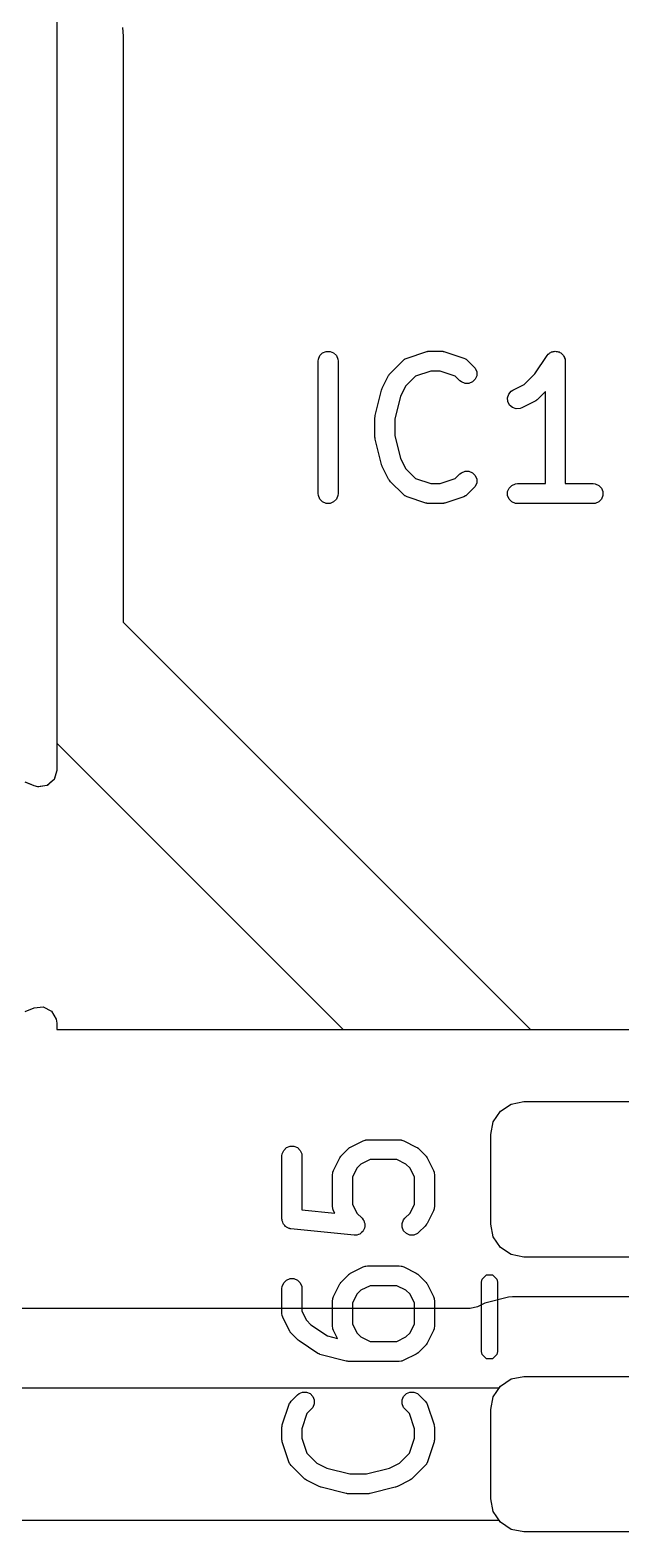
# Model space of a CAD drawing. Header units: inches. Extents: x 1.3 to 5.24, y -7.03 to -1.12.
# Drawn here: x 3.8307 to 4.0062, y -2.3738 to -1.9274 of the extents above; entities that cross this region are included whole.
import ezdxf

# ---------------------------------------------------------------- set-up
doc = ezdxf.new("R2010")
doc.units = ezdxf.units.IN
doc.header["$MEASUREMENT"] = 0
for name, color, linetype, true_color in [('B.Cu', 153, 'CONTINUOUS', 0x4d7fc4), ('F.Cu', 13, 'CONTINUOUS', 0xc83434), ('F.Mask', 201, 'CONTINUOUS', 0xd864ff), ('F.Paste', 253, 'CONTINUOUS', 0xb4a09a), ('F.Silkscreen', 41, 'CONTINUOUS', 0xf2eda1)]:
    doc.layers.add(name, color=color, linetype=linetype, true_color=true_color)

msp = doc.modelspace()

# ---------------------------------------------------------------- linework, layer by layer
at = {"layer": 'B.Cu', "linetype": 'CONTINUOUS'}
for p, q in [((3.83858, -1.91792), (3.83858, -2.14751)), ((3.83095, -2.15166), (3.82924, -2.15095)), ((3.83183, -2.15202), (3.83095, -2.15166)), ((3.83781, -2.15015), (3.83573, -2.15195)), ((3.83858, -2.14751), (3.83781, -2.15015)), ((3.83301, -2.15235), (3.83183, -2.15202)), ((3.83573, -2.15195), (3.83301, -2.15235)), ((3.82924, -2.21913), (3.83183, -2.21806)), ((3.83183, -2.21806), (3.83457, -2.21776)), ((3.83457, -2.21776), (3.83703, -2.21899)), ((3.83703, -2.21899), (3.83843, -2.22136)), ((3.83843, -2.22136), (3.83858, -2.22257)), ((3.83858, -2.22257), (3.83858, -2.22441)), ((3.83858, -2.22441), (4.29105, -2.22441))]:
    msp.add_line(p, q, dxfattribs=at)
at = {"layer": 'F.Cu', "linetype": 'CONTINUOUS'}
for p, q in [((3.8581, -1.92657), (3.85827, -1.92913)), ((3.85827, -1.92913), (3.85827, -2.10336)), ((3.85827, -2.10336), (3.97932, -2.22441)), ((3.92364, -2.22441), (3.83858, -2.13935)), ((3.83858, -2.13935), (3.83858, -2.14751)), ((3.83186, -2.15204), (3.82924, -2.15095)), ((3.83583, -2.15187), (3.83573, -2.15195)), ((3.83595, -2.15184), (3.83583, -2.15187)), ((3.83686, -2.15097), (3.83595, -2.15184)), ((3.83781, -2.15015), (3.83686, -2.15097)), ((3.83784, -2.15003), (3.83781, -2.15015)), ((3.83794, -2.14994), (3.83784, -2.15003)), ((3.83823, -2.14872), (3.83794, -2.14994)), ((3.83858, -2.14751), (3.83823, -2.14872)), ((3.8319, -2.15205), (3.83186, -2.15204)), ((3.83301, -2.15235), (3.8319, -2.15205)), ((3.83309, -2.15233), (3.83301, -2.15235)), ((3.83325, -2.15237), (3.83309, -2.15233)), ((3.83449, -2.15213), (3.83325, -2.15237)), ((3.83573, -2.15195), (3.83449, -2.15213)), ((3.82924, -2.21913), (3.83183, -2.21806)), ((3.83183, -2.21806), (3.83457, -2.21776)), ((3.83457, -2.21776), (3.83703, -2.21899)), ((3.83703, -2.21899), (3.83843, -2.22136)), ((3.83843, -2.22136), (3.83858, -2.22257)), ((3.83858, -2.22257), (3.83858, -2.22441)), ((3.83858, -2.22441), (3.92364, -2.22441)), ((3.97932, -2.22441), (4.29105, -2.22441)), ((3.96142, -2.30736), (3.73719, -2.30736)), ((3.96359, -2.30685), (3.96142, -2.30736)), ((3.96575, -2.30579), (3.96359, -2.30685)), ((3.97281, -2.30403), (3.96575, -2.30579)), ((3.96575, -2.30579), (3.96575, -2.30579)), ((3.97398, -2.30395), (3.97281, -2.30403)), ((3.97445, -2.30392), (3.97398, -2.30395)), ((4.01768, -2.30392), (3.97445, -2.30392)), ((3.97003, -2.331), (3.9704, -2.33044)), ((3.9704, -2.33044), (3.9736, -2.32831)), ((3.9736, -2.32831), (3.97736, -2.32756)), ((3.97736, -2.32756), (4.01476, -2.32756)), ((3.77953, -2.331), (3.97003, -2.331)), ((3.97003, -2.37037), (3.77953, -2.37037)), ((3.9704, -2.37094), (3.97003, -2.37037)), ((3.9736, -2.37307), (3.9704, -2.37094)), ((3.97736, -2.37382), (3.9736, -2.37307)), ((4.01476, -2.37382), (3.97736, -2.37382))]:
    msp.add_line(p, q, dxfattribs=at)
at = {"layer": 'F.Mask', "linetype": 'CONTINUOUS'}
for p, q in [((3.96827, -2.25194), (3.9704, -2.24875)), ((3.9704, -2.24875), (3.9736, -2.24662)), ((3.9736, -2.24662), (3.97736, -2.24587)), ((3.97736, -2.24587), (4.01476, -2.24587)), ((3.96752, -2.25571), (3.96827, -2.25194)), ((3.96752, -2.28228), (3.96752, -2.25571)), ((3.96827, -2.28605), (3.96752, -2.28228)), ((3.9704, -2.28924), (3.96827, -2.28605)), ((3.9736, -2.29138), (3.9704, -2.28924)), ((3.97736, -2.29213), (3.9736, -2.29138)), ((4.01476, -2.29213), (3.97736, -2.29213)), ((3.96827, -2.33364), (3.9704, -2.33044)), ((3.9704, -2.33044), (3.9736, -2.32831)), ((3.9736, -2.32831), (3.97736, -2.32756)), ((3.97736, -2.32756), (4.01476, -2.32756)), ((3.96752, -2.3374), (3.96827, -2.33364)), ((3.96752, -2.36398), (3.96752, -2.3374)), ((3.96827, -2.36774), (3.96752, -2.36398)), ((3.9704, -2.37094), (3.96827, -2.36774)), ((3.9736, -2.37307), (3.9704, -2.37094)), ((3.97736, -2.37382), (3.9736, -2.37307)), ((4.01476, -2.37382), (3.97736, -2.37382))]:
    msp.add_line(p, q, dxfattribs=at)
at = {"layer": 'F.Paste', "linetype": 'CONTINUOUS'}
for p, q in [((3.96827, -2.25194), (3.9704, -2.24875)), ((3.9704, -2.24875), (3.9736, -2.24662)), ((3.9736, -2.24662), (3.97736, -2.24587)), ((3.97736, -2.24587), (4.01476, -2.24587)), ((3.96752, -2.25571), (3.96827, -2.25194)), ((3.96752, -2.28228), (3.96752, -2.25571)), ((3.96827, -2.28605), (3.96752, -2.28228)), ((3.9704, -2.28924), (3.96827, -2.28605)), ((3.9736, -2.29138), (3.9704, -2.28924)), ((3.97736, -2.29213), (3.9736, -2.29138)), ((4.01476, -2.29213), (3.97736, -2.29213)), ((3.96827, -2.33364), (3.9704, -2.33044)), ((3.9704, -2.33044), (3.9736, -2.32831)), ((3.9736, -2.32831), (3.97736, -2.32756)), ((3.97736, -2.32756), (4.01476, -2.32756)), ((3.96752, -2.3374), (3.96827, -2.33364)), ((3.96752, -2.36398), (3.96752, -2.3374)), ((3.96827, -2.36774), (3.96752, -2.36398)), ((3.9704, -2.37094), (3.96827, -2.36774)), ((3.9736, -2.37307), (3.9704, -2.37094)), ((3.97736, -2.37382), (3.9736, -2.37307)), ((4.01476, -2.37382), (3.97736, -2.37382))]:
    msp.add_line(p, q, dxfattribs=at)
at = {"layer": 'F.Silkscreen', "linetype": 'CONTINUOUS'}
for p, q in [((3.91624, -2.02578), (3.9163, -2.0252)), ((3.91624, -2.06515), (3.91624, -2.02578)), ((3.9163, -2.0252), (3.91674, -2.02414)), ((3.91674, -2.02414), (3.91756, -2.02333)), ((3.91756, -2.02333), (3.91862, -2.02288)), ((3.91862, -2.02288), (3.91977, -2.02288)), ((3.91977, -2.02288), (3.92084, -2.02333)), ((3.92084, -2.02333), (3.92165, -2.02414)), ((3.92165, -2.02414), (3.92209, -2.0252)), ((3.92209, -2.0252), (3.92215, -2.02578)), ((3.92215, -2.02578), (3.92215, -2.06515)), ((3.93773, -2.02932), (3.94148, -2.02557)), ((3.94148, -2.02557), (3.94193, -2.0252)), ((3.94193, -2.0252), (3.94203, -2.02516)), ((3.94203, -2.02516), (3.94211, -2.02509)), ((3.94211, -2.02509), (3.94264, -2.02485)), ((3.94264, -2.02485), (3.94826, -2.02298)), ((3.94826, -2.02298), (3.94855, -2.02291)), ((3.94855, -2.02291), (3.94862, -2.02288)), ((3.94862, -2.02288), (3.94872, -2.02287)), ((3.94872, -2.02287), (3.94882, -2.02285)), ((3.94882, -2.02285), (3.9489, -2.02286)), ((3.9489, -2.02286), (3.94919, -2.02283)), ((3.94919, -2.02283), (3.95294, -2.02283)), ((3.95294, -2.02283), (3.95323, -2.02286)), ((3.95323, -2.02286), (3.95331, -2.02285)), ((3.95331, -2.02285), (3.95341, -2.02287)), ((3.95341, -2.02287), (3.95352, -2.02288)), ((3.95352, -2.02288), (3.95359, -2.02291)), ((3.95359, -2.02291), (3.95388, -2.02298)), ((3.95388, -2.02298), (3.9595, -2.02485)), ((3.9595, -2.02485), (3.96003, -2.02509)), ((3.96003, -2.02509), (3.96011, -2.02516)), ((3.96011, -2.02516), (3.96021, -2.0252)), ((3.96021, -2.0252), (3.96066, -2.02557)), ((3.96066, -2.02557), (3.96253, -2.02744)), ((3.98064, -2.02952), (3.98423, -2.02414)), ((3.98423, -2.02414), (3.98423, -2.02414)), ((3.98423, -2.02414), (3.98423, -2.02414)), ((3.98423, -2.02414), (3.98424, -2.02414)), ((3.98424, -2.02414), (3.9846, -2.02369)), ((3.9846, -2.02369), (3.98484, -2.02353)), ((3.98484, -2.02353), (3.98505, -2.02333)), ((3.98505, -2.02333), (3.98532, -2.02321)), ((3.98532, -2.02321), (3.98556, -2.02305)), ((3.98556, -2.02305), (3.98584, -2.023)), ((3.98584, -2.023), (3.98611, -2.02288)), ((3.98611, -2.02288), (3.9864, -2.02288)), ((3.9864, -2.02288), (3.98669, -2.02283)), ((3.98669, -2.02283), (3.98697, -2.02288)), ((3.98697, -2.02288), (3.98727, -2.02288)), ((3.98727, -2.02288), (3.98753, -2.02299)), ((3.98753, -2.02299), (3.98782, -2.02305)), ((3.98782, -2.02305), (3.98806, -2.02321)), ((3.98806, -2.02321), (3.98833, -2.02333)), ((3.98833, -2.02333), (3.98853, -2.02353)), ((3.98853, -2.02353), (3.98877, -2.02369)), ((3.98877, -2.02369), (3.98894, -2.02393)), ((3.98894, -2.02393), (3.98914, -2.02414)), ((3.98914, -2.02414), (3.98925, -2.02441)), ((3.98925, -2.02441), (3.98942, -2.02465)), ((3.98942, -2.02465), (3.98947, -2.02493)), ((3.98947, -2.02493), (3.98959, -2.0252)), ((3.98959, -2.0252), (3.98964, -2.02577)), ((3.98964, -2.02577), (3.98964, -2.02578)), ((3.98964, -2.02578), (3.98964, -2.02578)), ((3.98964, -2.02578), (3.98964, -2.02578)), ((3.98964, -2.02578), (3.98964, -2.0622)), ((3.9353, -2.03383), (3.93718, -2.03008)), ((3.93718, -2.03008), (3.93734, -2.02984)), ((3.93734, -2.02984), (3.93736, -2.02976)), ((3.93736, -2.02976), (3.93743, -2.02968)), ((3.93743, -2.02968), (3.93749, -2.02959)), ((3.93749, -2.02959), (3.93755, -2.02954)), ((3.93755, -2.02954), (3.93773, -2.02932)), ((3.94516, -2.03024), (3.94225, -2.03315)), ((3.94967, -2.02873), (3.94516, -2.03024)), ((3.95246, -2.02873), (3.94967, -2.02873)), ((3.95697, -2.03024), (3.95246, -2.02873)), ((3.95835, -2.03162), (3.95697, -2.03024)), ((3.9629, -2.03117), (3.96208, -2.03198)), ((3.96253, -2.02744), (3.9629, -2.02789)), ((3.9629, -2.02789), (3.96334, -2.02895)), ((3.96334, -2.03011), (3.9629, -2.03117)), ((3.96334, -2.02895), (3.96334, -2.03011)), ((3.97744, -2.03273), (3.98064, -2.02952)), ((3.93321, -2.04194), (3.93508, -2.03444)), ((3.93508, -2.03444), (3.9351, -2.0344)), ((3.9351, -2.03437), (3.93519, -2.03413)), ((3.9351, -2.0344), (3.9351, -2.03437)), ((3.93519, -2.03413), (3.93528, -2.03389)), ((3.93528, -2.03389), (3.93529, -2.03388)), ((3.93529, -2.03388), (3.9353, -2.03383)), ((3.94225, -2.03315), (3.94073, -2.03618)), ((3.9588, -2.03198), (3.95835, -2.03162)), ((3.95987, -2.03243), (3.9588, -2.03198)), ((3.96102, -2.03243), (3.95987, -2.03243)), ((3.96208, -2.03198), (3.96102, -2.03243)), ((3.97251, -2.03666), (3.97288, -2.03557)), ((3.97288, -2.03557), (3.97363, -2.0347)), ((3.97363, -2.0347), (3.97412, -2.03439)), ((3.97412, -2.03439), (3.97744, -2.03273)), ((3.98374, -2.03478), (3.98128, -2.03724)), ((3.98374, -2.0622), (3.98374, -2.03478)), ((3.94073, -2.03618), (3.93902, -2.04302)), ((3.97259, -2.03781), (3.97251, -2.03666)), ((3.97311, -2.03884), (3.97259, -2.03781)), ((3.97398, -2.03959), (3.97311, -2.03884)), ((3.97507, -2.03996), (3.97398, -2.03959)), ((3.97622, -2.03988), (3.97507, -2.03996)), ((3.97676, -2.03967), (3.97622, -2.03988)), ((3.98051, -2.0378), (3.97676, -2.03967)), ((3.98076, -2.03764), (3.98051, -2.0378)), ((3.98083, -2.03761), (3.98076, -2.03764)), ((3.98091, -2.03754), (3.98083, -2.03761)), ((3.981, -2.03749), (3.98091, -2.03754)), ((3.98105, -2.03743), (3.981, -2.03749)), ((3.98128, -2.03724), (3.98105, -2.03743)), ((3.93312, -2.04251), (3.93315, -2.04229)), ((3.93313, -2.04255), (3.93312, -2.04251)), ((3.93312, -2.04265), (3.93313, -2.04255)), ((3.93312, -2.04828), (3.93312, -2.04265)), ((3.93315, -2.04229), (3.93317, -2.04208)), ((3.93317, -2.04208), (3.93319, -2.04204)), ((3.93319, -2.04204), (3.93321, -2.04194)), ((3.93902, -2.04302), (3.93902, -2.04791)), ((3.93313, -2.04838), (3.93312, -2.04828)), ((3.93312, -2.04842), (3.93313, -2.04838)), ((3.93315, -2.04864), (3.93312, -2.04842)), ((3.93317, -2.04885), (3.93315, -2.04864)), ((3.93319, -2.04889), (3.93317, -2.04885)), ((3.93321, -2.04899), (3.93319, -2.04889)), ((3.93508, -2.05649), (3.93321, -2.04899)), ((3.93902, -2.04791), (3.94073, -2.05475)), ((3.9351, -2.05654), (3.93508, -2.05649)), ((3.9351, -2.05656), (3.9351, -2.05654)), ((3.93519, -2.0568), (3.9351, -2.05656)), ((3.93528, -2.05704), (3.93519, -2.0568)), ((3.93529, -2.05705), (3.93528, -2.05704)), ((3.9353, -2.0571), (3.93529, -2.05705)), ((3.93718, -2.06085), (3.9353, -2.0571)), ((3.94073, -2.05475), (3.94225, -2.05778)), ((3.94225, -2.05778), (3.94516, -2.06069)), ((3.93734, -2.06109), (3.93718, -2.06085)), ((3.93736, -2.06117), (3.93734, -2.06109)), ((3.93743, -2.06125), (3.93736, -2.06117)), ((3.93749, -2.06134), (3.93743, -2.06125)), ((3.93755, -2.06139), (3.93749, -2.06134)), ((3.93773, -2.06161), (3.93755, -2.06139)), ((3.94148, -2.06536), (3.93773, -2.06161)), ((3.94516, -2.06069), (3.94967, -2.0622)), ((3.94967, -2.0622), (3.95246, -2.0622)), ((3.95246, -2.0622), (3.95697, -2.06069)), ((3.95697, -2.06069), (3.95835, -2.05931)), ((3.95835, -2.05931), (3.9588, -2.05895)), ((3.9588, -2.05895), (3.95987, -2.0585)), ((3.95987, -2.0585), (3.96102, -2.0585)), ((3.96102, -2.0585), (3.96208, -2.05895)), ((3.96208, -2.05895), (3.9629, -2.05976)), ((3.9629, -2.05976), (3.96334, -2.06082)), ((3.96334, -2.06198), (3.9629, -2.06304)), ((3.96334, -2.06082), (3.96334, -2.06198)), ((3.9738, -2.0627), (3.97486, -2.06225)), ((3.97486, -2.06225), (3.97544, -2.0622)), ((3.97544, -2.0622), (3.98374, -2.0622)), ((3.98964, -2.0622), (3.99794, -2.0622)), ((3.99794, -2.0622), (3.99851, -2.06225)), ((3.99851, -2.06225), (3.99958, -2.0627)), ((3.9163, -2.06573), (3.91624, -2.06515)), ((3.91674, -2.06679), (3.9163, -2.06573)), ((3.91756, -2.06761), (3.91674, -2.06679)), ((3.92165, -2.06679), (3.92084, -2.06761)), ((3.92209, -2.06573), (3.92165, -2.06679)), ((3.92215, -2.06515), (3.92209, -2.06573)), ((3.94193, -2.06573), (3.94148, -2.06536)), ((3.94203, -2.06577), (3.94193, -2.06573)), ((3.94211, -2.06584), (3.94203, -2.06577)), ((3.94264, -2.06608), (3.94211, -2.06584)), ((3.94826, -2.06795), (3.94264, -2.06608)), ((3.9595, -2.06608), (3.95388, -2.06795)), ((3.96003, -2.06584), (3.9595, -2.06608)), ((3.96011, -2.06577), (3.96003, -2.06584)), ((3.96021, -2.06573), (3.96011, -2.06577)), ((3.96066, -2.06536), (3.96021, -2.06573)), ((3.96253, -2.06349), (3.96066, -2.06536)), ((3.9629, -2.06304), (3.96253, -2.06349)), ((3.97254, -2.06457), (3.97299, -2.06351)), ((3.97254, -2.06573), (3.97254, -2.06457)), ((3.97299, -2.06679), (3.97254, -2.06573)), ((3.97299, -2.06351), (3.9738, -2.0627)), ((3.9738, -2.06761), (3.97299, -2.06679)), ((3.99958, -2.0627), (4.00039, -2.06351)), ((4.00039, -2.06679), (3.99958, -2.06761)), ((4.00039, -2.06351), (4.00083, -2.06457)), ((4.00083, -2.06573), (4.00039, -2.06679)), ((4.00083, -2.06457), (4.00083, -2.06573)), ((3.91862, -2.06805), (3.91756, -2.06761)), ((3.91977, -2.06805), (3.91862, -2.06805)), ((3.92084, -2.06761), (3.91977, -2.06805)), ((3.94855, -2.06802), (3.94826, -2.06795)), ((3.94862, -2.06805), (3.94855, -2.06802)), ((3.94872, -2.06806), (3.94862, -2.06805)), ((3.94882, -2.06808), (3.94872, -2.06806)), ((3.9489, -2.06807), (3.94882, -2.06808)), ((3.94919, -2.0681), (3.9489, -2.06807)), ((3.95294, -2.0681), (3.94919, -2.0681)), ((3.95323, -2.06807), (3.95294, -2.0681)), ((3.95331, -2.06808), (3.95323, -2.06807)), ((3.95341, -2.06806), (3.95331, -2.06808)), ((3.95352, -2.06805), (3.95341, -2.06806)), ((3.95359, -2.06802), (3.95352, -2.06805)), ((3.95388, -2.06795), (3.95359, -2.06802)), ((3.97486, -2.06805), (3.9738, -2.06761)), ((3.97544, -2.0681), (3.97486, -2.06805)), ((3.99794, -2.0681), (3.97544, -2.0681)), ((3.99851, -2.06805), (3.99794, -2.0681)), ((3.99958, -2.06761), (3.99851, -2.06805)), ((3.92588, -2.25939), (3.92963, -2.25752)), ((3.92963, -2.25752), (3.93017, -2.25731)), ((3.93017, -2.25731), (3.93028, -2.25731)), ((3.93028, -2.25731), (3.93038, -2.25727)), ((3.93038, -2.25727), (3.93095, -2.25721)), ((3.93095, -2.25721), (3.94033, -2.25721)), ((3.94033, -2.25721), (3.9409, -2.25727)), ((3.9409, -2.25727), (3.941, -2.25731)), ((3.941, -2.25731), (3.94111, -2.25731)), ((3.94111, -2.25731), (3.94165, -2.25752)), ((3.94165, -2.25752), (3.9454, -2.25939)), ((3.9055, -2.26204), (3.90556, -2.26146)), ((3.9055, -2.28078), (3.9055, -2.26204)), ((3.90556, -2.26146), (3.906, -2.2604)), ((3.906, -2.2604), (3.90682, -2.25958)), ((3.90682, -2.25958), (3.90788, -2.25914)), ((3.90788, -2.25914), (3.90903, -2.25914)), ((3.90903, -2.25914), (3.9101, -2.25958)), ((3.9101, -2.25958), (3.91091, -2.2604)), ((3.91091, -2.2604), (3.91135, -2.26146)), ((3.91135, -2.26146), (3.91141, -2.26204)), ((3.91141, -2.26204), (3.91141, -2.27811)), ((3.92081, -2.26634), (3.92269, -2.26259)), ((3.92269, -2.26259), (3.92285, -2.26234)), ((3.92285, -2.26234), (3.92288, -2.26227)), ((3.92288, -2.26227), (3.92294, -2.26219)), ((3.92294, -2.26219), (3.923, -2.2621)), ((3.923, -2.2621), (3.92306, -2.26205)), ((3.92306, -2.26205), (3.92324, -2.26182)), ((3.92324, -2.26182), (3.92512, -2.25995)), ((3.92512, -2.25995), (3.92534, -2.25976)), ((3.92534, -2.25976), (3.92539, -2.2597)), ((3.92539, -2.2597), (3.92548, -2.25965)), ((3.92548, -2.25965), (3.92556, -2.25958)), ((3.92556, -2.25958), (3.92564, -2.25955)), ((3.92564, -2.25955), (3.92588, -2.25939)), ((3.93165, -2.26311), (3.92895, -2.26446)), ((3.93963, -2.26311), (3.93165, -2.26311)), ((3.94233, -2.26446), (3.93963, -2.26311)), ((3.9454, -2.25939), (3.94565, -2.25955)), ((3.94565, -2.25955), (3.94572, -2.25958)), ((3.94572, -2.25958), (3.9458, -2.25965)), ((3.9458, -2.25965), (3.94589, -2.2597)), ((3.94589, -2.2597), (3.94594, -2.25976)), ((3.94594, -2.25976), (3.94617, -2.25995)), ((3.94617, -2.25995), (3.94804, -2.26182)), ((3.94804, -2.26182), (3.94823, -2.26205)), ((3.94823, -2.26205), (3.94829, -2.2621)), ((3.94829, -2.2621), (3.94834, -2.26219)), ((3.94834, -2.26219), (3.94841, -2.26227)), ((3.94841, -2.26227), (3.94844, -2.26234)), ((3.94844, -2.26234), (3.94859, -2.26259)), ((3.94859, -2.26259), (3.95047, -2.26634)), ((3.9205, -2.26766), (3.92056, -2.26708)), ((3.9205, -2.27703), (3.9205, -2.26766)), ((3.92056, -2.26708), (3.9206, -2.26699)), ((3.9206, -2.26699), (3.92061, -2.26688)), ((3.92061, -2.26688), (3.92081, -2.26634)), ((3.92776, -2.26566), (3.92641, -2.26836)), ((3.92895, -2.26446), (3.92776, -2.26566)), ((3.94353, -2.26566), (3.94233, -2.26446)), ((3.94487, -2.26836), (3.94353, -2.26566)), ((3.95047, -2.26634), (3.95068, -2.26688)), ((3.95068, -2.26688), (3.95068, -2.26699)), ((3.95068, -2.26699), (3.95072, -2.26708)), ((3.95072, -2.26708), (3.95078, -2.26766)), ((3.95078, -2.26766), (3.95078, -2.27703)), ((3.92641, -2.26836), (3.92641, -2.27634)), ((3.94487, -2.27634), (3.94487, -2.26836)), ((3.92641, -2.27634), (3.92776, -2.27903)), ((3.94353, -2.27903), (3.94487, -2.27634)), ((3.90553, -2.281), (3.9055, -2.28078)), ((3.90552, -2.28107), (3.90553, -2.281)), ((3.90554, -2.28114), (3.90552, -2.28107)), ((3.90556, -2.28136), (3.90554, -2.28114)), ((3.90573, -2.28176), (3.90556, -2.28136)), ((3.91141, -2.27811), (3.92118, -2.27909)), ((3.92056, -2.27761), (3.9205, -2.27703)), ((3.9206, -2.27771), (3.92056, -2.27761)), ((3.92061, -2.27781), (3.9206, -2.27771)), ((3.92081, -2.27835), (3.92061, -2.27781)), ((3.92118, -2.27909), (3.92081, -2.27835)), ((3.92776, -2.27903), (3.92929, -2.28057)), ((3.92929, -2.28057), (3.92966, -2.28102)), ((3.92966, -2.28102), (3.92972, -2.28116)), ((3.92972, -2.28116), (3.92981, -2.28127)), ((3.92981, -2.28127), (3.92994, -2.28168)), ((3.94118, -2.28208), (3.94162, -2.28102)), ((3.94162, -2.28102), (3.94199, -2.28057)), ((3.94199, -2.28057), (3.94353, -2.27903)), ((3.95047, -2.27835), (3.94859, -2.2821)), ((3.95068, -2.27781), (3.95047, -2.27835)), ((3.95072, -2.27761), (3.95068, -2.27771)), ((3.95068, -2.27771), (3.95068, -2.27781)), ((3.95078, -2.27703), (3.95072, -2.27761)), ((3.90585, -2.28217), (3.90573, -2.28176)), ((3.90595, -2.28229), (3.90585, -2.28217)), ((3.906, -2.28242), (3.90595, -2.28229)), ((3.90631, -2.28273), (3.906, -2.28242)), ((3.90658, -2.28306), (3.90631, -2.28273)), ((3.90671, -2.28313), (3.90658, -2.28306)), ((3.90682, -2.28324), (3.90671, -2.28313)), ((3.90722, -2.2834), (3.90682, -2.28324)), ((3.9076, -2.28361), (3.90722, -2.2834)), ((3.90781, -2.28365), (3.9076, -2.28361)), ((3.90788, -2.28368), (3.90781, -2.28365)), ((3.90795, -2.28368), (3.90788, -2.28368)), ((3.90816, -2.28372), (3.90795, -2.28368)), ((3.92691, -2.2856), (3.90816, -2.28372)), ((3.92749, -2.2856), (3.92691, -2.2856)), ((3.92763, -2.28555), (3.92749, -2.2856)), ((3.92778, -2.28555), (3.92763, -2.28555)), ((3.92818, -2.28539), (3.92778, -2.28555)), ((3.92859, -2.28526), (3.92818, -2.28539)), ((3.92871, -2.28517), (3.92859, -2.28526)), ((3.92885, -2.28511), (3.92871, -2.28517)), ((3.92915, -2.28481), (3.92885, -2.28511)), ((3.92948, -2.28453), (3.92915, -2.28481)), ((3.92956, -2.2844), (3.92948, -2.28453)), ((3.92966, -2.2843), (3.92956, -2.2844)), ((3.92983, -2.2839), (3.92966, -2.2843)), ((3.93003, -2.28352), (3.92983, -2.2839)), ((3.92994, -2.28168), (3.9301, -2.28208)), ((3.93004, -2.28337), (3.93003, -2.28352)), ((3.9301, -2.28323), (3.93004, -2.28337)), ((3.9301, -2.28208), (3.9301, -2.28223)), ((3.9301, -2.28223), (3.93014, -2.28237)), ((3.93014, -2.28237), (3.9301, -2.2828)), ((3.9301, -2.2828), (3.9301, -2.28323)), ((3.94118, -2.28323), (3.94118, -2.28208)), ((3.94162, -2.2843), (3.94118, -2.28323)), ((3.94244, -2.28511), (3.94162, -2.2843)), ((3.9435, -2.28555), (3.94244, -2.28511)), ((3.94465, -2.28555), (3.9435, -2.28555)), ((3.94572, -2.28511), (3.94465, -2.28555)), ((3.94617, -2.28475), (3.94572, -2.28511)), ((3.94804, -2.28287), (3.94617, -2.28475)), ((3.94823, -2.28265), (3.94804, -2.28287)), ((3.94829, -2.28259), (3.94823, -2.28265)), ((3.94834, -2.28251), (3.94829, -2.28259)), ((3.94841, -2.28242), (3.94834, -2.28251)), ((3.94844, -2.28235), (3.94841, -2.28242)), ((3.94859, -2.2821), (3.94844, -2.28235)), ((3.92963, -2.29502), (3.93017, -2.29481)), ((3.93017, -2.29481), (3.93028, -2.2948)), ((3.93028, -2.2948), (3.93038, -2.29476)), ((3.93038, -2.29476), (3.93095, -2.2947)), ((3.93095, -2.2947), (3.94033, -2.2947)), ((3.94033, -2.2947), (3.9409, -2.29476)), ((3.9409, -2.29476), (3.941, -2.2948)), ((3.941, -2.2948), (3.94111, -2.29481)), ((3.94111, -2.29481), (3.94165, -2.29502)), ((3.906, -2.29977), (3.90682, -2.29895)), ((3.90682, -2.29895), (3.90788, -2.29851)), ((3.90788, -2.29851), (3.90903, -2.29851)), ((3.90903, -2.29851), (3.9101, -2.29895)), ((3.9101, -2.29895), (3.91091, -2.29977)), ((3.92324, -2.29932), (3.92512, -2.29744)), ((3.92512, -2.29744), (3.92534, -2.29726)), ((3.92534, -2.29726), (3.92539, -2.2972)), ((3.92539, -2.2972), (3.92548, -2.29714)), ((3.92548, -2.29714), (3.92556, -2.29708)), ((3.92556, -2.29708), (3.92564, -2.29705)), ((3.92564, -2.29705), (3.92588, -2.29689)), ((3.92588, -2.29689), (3.92963, -2.29502)), ((3.94165, -2.29502), (3.9454, -2.29689)), ((3.9454, -2.29689), (3.94565, -2.29705)), ((3.94565, -2.29705), (3.94572, -2.29708)), ((3.94572, -2.29708), (3.9458, -2.29714)), ((3.9458, -2.29714), (3.94589, -2.2972)), ((3.94589, -2.2972), (3.94594, -2.29726)), ((3.94594, -2.29726), (3.94617, -2.29744)), ((3.94617, -2.29744), (3.94804, -2.29932)), ((3.96476, -2.29956), (3.96494, -2.29865)), ((3.96494, -2.29865), (3.96622, -2.29737)), ((3.96622, -2.29737), (3.96803, -2.29737)), ((3.96803, -2.29737), (3.96931, -2.29865)), ((3.96931, -2.29865), (3.96949, -2.29956)), ((3.9055, -2.30141), (3.90556, -2.30083)), ((3.9055, -2.30891), (3.9055, -2.30141)), ((3.90556, -2.30083), (3.906, -2.29977)), ((3.91091, -2.29977), (3.91135, -2.30083)), ((3.91135, -2.30083), (3.91141, -2.30141)), ((3.91141, -2.30141), (3.91141, -2.30821)), ((3.92081, -2.30384), (3.92269, -2.30009)), ((3.92269, -2.30009), (3.92285, -2.29984)), ((3.92285, -2.29984), (3.92288, -2.29977)), ((3.92288, -2.29977), (3.92294, -2.29968)), ((3.92294, -2.29968), (3.923, -2.2996)), ((3.923, -2.2996), (3.92306, -2.29954)), ((3.92306, -2.29954), (3.92324, -2.29932)), ((3.92776, -2.30316), (3.92641, -2.30585)), ((3.92895, -2.30196), (3.92776, -2.30316)), ((3.93165, -2.30061), (3.92895, -2.30196)), ((3.93963, -2.30061), (3.93165, -2.30061)), ((3.94233, -2.30196), (3.93963, -2.30061)), ((3.94353, -2.30316), (3.94233, -2.30196)), ((3.94487, -2.30585), (3.94353, -2.30316)), ((3.94804, -2.29932), (3.94823, -2.29954)), ((3.94823, -2.29954), (3.94829, -2.2996)), ((3.94829, -2.2996), (3.94834, -2.29968)), ((3.94834, -2.29968), (3.94841, -2.29977)), ((3.94841, -2.29977), (3.94844, -2.29984)), ((3.94844, -2.29984), (3.94859, -2.30009)), ((3.94859, -2.30009), (3.95047, -2.30384)), ((3.96476, -2.32013), (3.96476, -2.29956)), ((3.96949, -2.29956), (3.96949, -2.32013)), ((3.9205, -2.30516), (3.92056, -2.30458)), ((3.9205, -2.31265), (3.9205, -2.30516)), ((3.92056, -2.30458), (3.9206, -2.30448)), ((3.9206, -2.30448), (3.92061, -2.30438)), ((3.92061, -2.30438), (3.92081, -2.30384)), ((3.92641, -2.30585), (3.92641, -2.31196)), ((3.94487, -2.31196), (3.94487, -2.30585)), ((3.95047, -2.30384), (3.95068, -2.30438)), ((3.95068, -2.30438), (3.95068, -2.30448)), ((3.95068, -2.30448), (3.95072, -2.30458)), ((3.95072, -2.30458), (3.95078, -2.30516)), ((3.95078, -2.30516), (3.95078, -2.31265)), ((3.90556, -2.30948), (3.9055, -2.30891)), ((3.9056, -2.30958), (3.90556, -2.30948)), ((3.90561, -2.30968), (3.9056, -2.30958)), ((3.90582, -2.31023), (3.90561, -2.30968)), ((3.90769, -2.31398), (3.90582, -2.31023)), ((3.91141, -2.30821), (3.91276, -2.31091)), ((3.91276, -2.31091), (3.91409, -2.31223)), ((3.91409, -2.31223), (3.91904, -2.31554)), ((3.92056, -2.31323), (3.9205, -2.31265)), ((3.92641, -2.31196), (3.92776, -2.31466)), ((3.94353, -2.31466), (3.94487, -2.31196)), ((3.95078, -2.31265), (3.95072, -2.31323)), ((3.90785, -2.31422), (3.90769, -2.31398)), ((3.90788, -2.3143), (3.90785, -2.31422)), ((3.90794, -2.31438), (3.90788, -2.3143)), ((3.908, -2.31447), (3.90794, -2.31438)), ((3.90806, -2.31452), (3.908, -2.31447)), ((3.90824, -2.31474), (3.90806, -2.31452)), ((3.91012, -2.31662), (3.90824, -2.31474)), ((3.91035, -2.31681), (3.91012, -2.31662)), ((3.91012, -2.31662), (3.91012, -2.31662)), ((3.91012, -2.31662), (3.91012, -2.31662)), ((3.91057, -2.31698), (3.91035, -2.31681)), ((3.91057, -2.31699), (3.91057, -2.31698)), ((3.91057, -2.31698), (3.91057, -2.31698)), ((3.91619, -2.32074), (3.91057, -2.31699)), ((3.91904, -2.31554), (3.92196, -2.31627)), ((3.9206, -2.31333), (3.92056, -2.31323)), ((3.92061, -2.31343), (3.9206, -2.31333)), ((3.92081, -2.31398), (3.92061, -2.31343)), ((3.92196, -2.31627), (3.92081, -2.31398)), ((3.92776, -2.31466), (3.92895, -2.31585)), ((3.92895, -2.31585), (3.93165, -2.3172)), ((3.93963, -2.3172), (3.94233, -2.31585)), ((3.94233, -2.31585), (3.94353, -2.31466)), ((3.95047, -2.31398), (3.94859, -2.31772)), ((3.95068, -2.31343), (3.95047, -2.31398)), ((3.95072, -2.31323), (3.95068, -2.31333)), ((3.95068, -2.31333), (3.95068, -2.31343)), ((3.91651, -2.32091), (3.91619, -2.32074)), ((3.91657, -2.32095), (3.91651, -2.32091)), ((3.91664, -2.32097), (3.91657, -2.32095)), ((3.9167, -2.32101), (3.91664, -2.32097)), ((3.91678, -2.32102), (3.9167, -2.32101)), ((3.91712, -2.32114), (3.91678, -2.32102)), ((3.92461, -2.32302), (3.91712, -2.32114)), ((3.93165, -2.3172), (3.93963, -2.3172)), ((3.9454, -2.32092), (3.94165, -2.32279)), ((3.94565, -2.32076), (3.9454, -2.32092)), ((3.94572, -2.32073), (3.94565, -2.32076)), ((3.9458, -2.32067), (3.94572, -2.32073)), ((3.94589, -2.32061), (3.9458, -2.32067)), ((3.94594, -2.32055), (3.94589, -2.32061)), ((3.94617, -2.32037), (3.94594, -2.32055)), ((3.94804, -2.31849), (3.94617, -2.32037)), ((3.94823, -2.31827), (3.94804, -2.31849)), ((3.94829, -2.31821), (3.94823, -2.31827)), ((3.94834, -2.31813), (3.94829, -2.31821)), ((3.94841, -2.31804), (3.94834, -2.31813)), ((3.94844, -2.31797), (3.94841, -2.31804)), ((3.94859, -2.31772), (3.94844, -2.31797)), ((3.96494, -2.32103), (3.96476, -2.32013)), ((3.96622, -2.32231), (3.96494, -2.32103)), ((3.96931, -2.32103), (3.96803, -2.32231)), ((3.96949, -2.32013), (3.96931, -2.32103)), ((3.92471, -2.32303), (3.92461, -2.32302)), ((3.92475, -2.32305), (3.92471, -2.32303)), ((3.92497, -2.32307), (3.92475, -2.32305)), ((3.92519, -2.3231), (3.92497, -2.32307)), ((3.92523, -2.3231), (3.92519, -2.3231)), ((3.92533, -2.32311), (3.92523, -2.3231)), ((3.94033, -2.32311), (3.92533, -2.32311)), ((3.9409, -2.32305), (3.94033, -2.32311)), ((3.941, -2.32301), (3.9409, -2.32305)), ((3.94111, -2.323), (3.941, -2.32301)), ((3.94165, -2.32279), (3.94111, -2.323)), ((3.96803, -2.32231), (3.96622, -2.32231)), ((3.90788, -2.33539), (3.90824, -2.33494)), ((3.90824, -2.33494), (3.91012, -2.33306)), ((3.91012, -2.33306), (3.91057, -2.3327)), ((3.91057, -2.3327), (3.91163, -2.33226)), ((3.91163, -2.33226), (3.91278, -2.33226)), ((3.91278, -2.33226), (3.91385, -2.3327)), ((3.91385, -2.3327), (3.91466, -2.33351)), ((3.91466, -2.33351), (3.9151, -2.33458)), ((3.9151, -2.33458), (3.9151, -2.33573)), ((3.94118, -2.33458), (3.94162, -2.33351)), ((3.94118, -2.33573), (3.94118, -2.33458)), ((3.94162, -2.33351), (3.94244, -2.3327)), ((3.94244, -2.3327), (3.9435, -2.33226)), ((3.9435, -2.33226), (3.94465, -2.33226)), ((3.94465, -2.33226), (3.94572, -2.3327)), ((3.94572, -2.3327), (3.94617, -2.33306)), ((3.94617, -2.33306), (3.94804, -2.33494)), ((3.94804, -2.33494), (3.94841, -2.33539)), ((3.90566, -2.34172), (3.90753, -2.33609)), ((3.90753, -2.33609), (3.90777, -2.33556)), ((3.90777, -2.33556), (3.90784, -2.33548)), ((3.90784, -2.33548), (3.90788, -2.33539)), ((3.91291, -2.33862), (3.91141, -2.34313)), ((3.91429, -2.33724), (3.91291, -2.33862)), ((3.91466, -2.33679), (3.91429, -2.33724)), ((3.9151, -2.33573), (3.91466, -2.33679)), ((3.94162, -2.33679), (3.94118, -2.33573)), ((3.94199, -2.33724), (3.94162, -2.33679)), ((3.94337, -2.33862), (3.94199, -2.33724)), ((3.94487, -2.34313), (3.94337, -2.33862)), ((3.94841, -2.33539), (3.94845, -2.33548)), ((3.94845, -2.33548), (3.94852, -2.33556)), ((3.94852, -2.33556), (3.94875, -2.33609)), ((3.94875, -2.33609), (3.95063, -2.34172)), ((3.9055, -2.34265), (3.90553, -2.34236)), ((3.9055, -2.3464), (3.9055, -2.34265)), ((3.90553, -2.34228), (3.90555, -2.34218)), ((3.90553, -2.34236), (3.90553, -2.34228)), ((3.90555, -2.34218), (3.90556, -2.34207)), ((3.90556, -2.34207), (3.90559, -2.342)), ((3.90559, -2.342), (3.90566, -2.34172)), ((3.91141, -2.34313), (3.91141, -2.34592)), ((3.94487, -2.34592), (3.94487, -2.34313)), ((3.95063, -2.34172), (3.95069, -2.342)), ((3.95069, -2.342), (3.95072, -2.34207)), ((3.95072, -2.34207), (3.95073, -2.34218)), ((3.95073, -2.34218), (3.95076, -2.34228)), ((3.95076, -2.34228), (3.95075, -2.34236)), ((3.95075, -2.34236), (3.95078, -2.34265)), ((3.95078, -2.34265), (3.95078, -2.3464)), ((3.90553, -2.34669), (3.9055, -2.3464)), ((3.90553, -2.34677), (3.90553, -2.34669)), ((3.90555, -2.34687), (3.90553, -2.34677)), ((3.90556, -2.34698), (3.90555, -2.34687)), ((3.90559, -2.34705), (3.90556, -2.34698)), ((3.90566, -2.34733), (3.90559, -2.34705)), ((3.90753, -2.35296), (3.90566, -2.34733)), ((3.91141, -2.34592), (3.91291, -2.35043)), ((3.94337, -2.35043), (3.94487, -2.34592)), ((3.95063, -2.34733), (3.94875, -2.35296)), ((3.95069, -2.34705), (3.95063, -2.34733)), ((3.95072, -2.34698), (3.95069, -2.34705)), ((3.95073, -2.34687), (3.95072, -2.34698)), ((3.95076, -2.34677), (3.95073, -2.34687)), ((3.95078, -2.3464), (3.95075, -2.34669)), ((3.95075, -2.34669), (3.95076, -2.34677)), ((3.91291, -2.35043), (3.91583, -2.35335)), ((3.94045, -2.35335), (3.94337, -2.35043)), ((3.90777, -2.35349), (3.90753, -2.35296)), ((3.90784, -2.35357), (3.90777, -2.35349)), ((3.90788, -2.35367), (3.90784, -2.35357)), ((3.90824, -2.35411), (3.90788, -2.35367)), ((3.91199, -2.35786), (3.90824, -2.35411)), ((3.91583, -2.35335), (3.91886, -2.35486)), ((3.91886, -2.35486), (3.92569, -2.35657)), ((3.92569, -2.35657), (3.93059, -2.35657)), ((3.93059, -2.35657), (3.93742, -2.35486)), ((3.93742, -2.35486), (3.94045, -2.35335)), ((3.94804, -2.35411), (3.94429, -2.35786)), ((3.94841, -2.35367), (3.94804, -2.35411)), ((3.94845, -2.35357), (3.94841, -2.35367)), ((3.94852, -2.35349), (3.94845, -2.35357)), ((3.94875, -2.35296), (3.94852, -2.35349)), ((3.91222, -2.35805), (3.91199, -2.35786)), ((3.91227, -2.35811), (3.91222, -2.35805)), ((3.91236, -2.35816), (3.91227, -2.35811)), ((3.91244, -2.35823), (3.91236, -2.35816)), ((3.91251, -2.35826), (3.91244, -2.35823)), ((3.91276, -2.35842), (3.91251, -2.35826)), ((3.91651, -2.36029), (3.91276, -2.35842)), ((3.91655, -2.36031), (3.91651, -2.36029)), ((3.91657, -2.36032), (3.91655, -2.36031)), ((3.91681, -2.36041), (3.91657, -2.36032)), ((3.91705, -2.3605), (3.91681, -2.36041)), ((3.91707, -2.3605), (3.91705, -2.3605)), ((3.91712, -2.36051), (3.91707, -2.3605)), ((3.92461, -2.36239), (3.91712, -2.36051)), ((3.93917, -2.36051), (3.93167, -2.36239)), ((3.93921, -2.3605), (3.93917, -2.36051)), ((3.93923, -2.3605), (3.93921, -2.3605)), ((3.93947, -2.36041), (3.93923, -2.3605)), ((3.93971, -2.36032), (3.93947, -2.36041)), ((3.93973, -2.36031), (3.93971, -2.36032)), ((3.93977, -2.36029), (3.93973, -2.36031)), ((3.94352, -2.35842), (3.93977, -2.36029)), ((3.94377, -2.35826), (3.94352, -2.35842)), ((3.94384, -2.35823), (3.94377, -2.35826)), ((3.94392, -2.35816), (3.94384, -2.35823)), ((3.94401, -2.35811), (3.94392, -2.35816)), ((3.94406, -2.35805), (3.94401, -2.35811)), ((3.94429, -2.35786), (3.94406, -2.35805)), ((3.92471, -2.3624), (3.92461, -2.36239)), ((3.92475, -2.36242), (3.92471, -2.3624)), ((3.92497, -2.36244), (3.92475, -2.36242)), ((3.92519, -2.36247), (3.92497, -2.36244)), ((3.92523, -2.36247), (3.92519, -2.36247)), ((3.92533, -2.36248), (3.92523, -2.36247)), ((3.93095, -2.36248), (3.92533, -2.36248)), ((3.93106, -2.36247), (3.93095, -2.36248)), ((3.9311, -2.36247), (3.93106, -2.36247)), ((3.93131, -2.36244), (3.9311, -2.36247)), ((3.93153, -2.36242), (3.93131, -2.36244)), ((3.93157, -2.3624), (3.93153, -2.36242)), ((3.93167, -2.36239), (3.93157, -2.3624))]:
    msp.add_line(p, q, dxfattribs=at)

doc.saveas('drawing.dxf')
